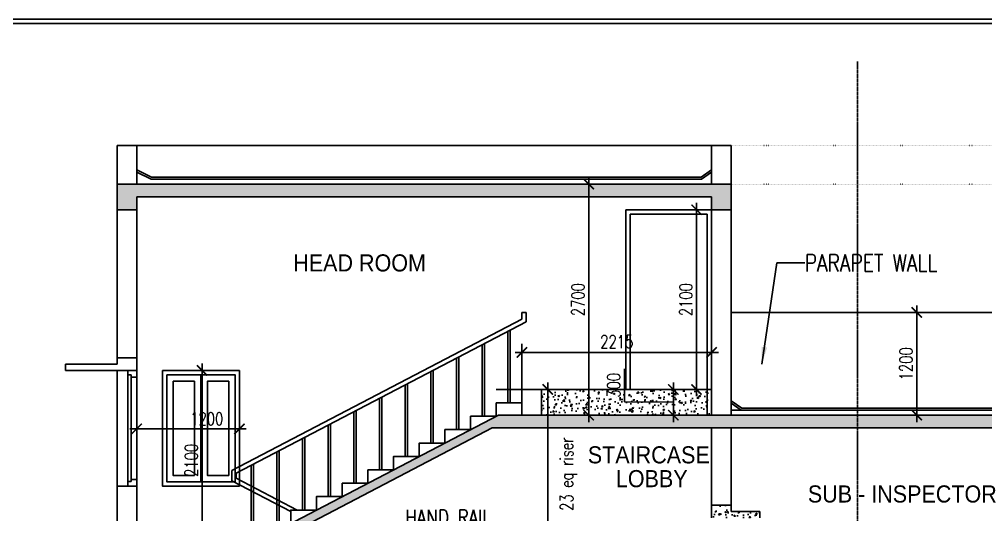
# Model space of a CAD drawing. Header units: millimetres. Extents: x 12977220 to 13113408, y -169657 to -55898.
# Drawn here: x 12994361 to 13005649, y -61862 to -56074 of the extents above; entities that cross this region are included whole.
import ezdxf

# ---------------------------------------------------------------- set-up
doc = ezdxf.new("R2010")
doc.units = ezdxf.units.MM
doc.header["$LTSCALE"] = 3
doc.header["$PDMODE"] = 66
doc.linetypes.add('ACAD_ISO07W100', pattern=[3, 0, -3])
doc.linetypes.add('CENTER2', pattern=[1.125, 0.75, -0.125, 0.125, -0.125])
for name, color, linetype in [('CENTER', 40, 'CENTER2'), ('door', 151, 'Continuous'), ('text', 33, 'Continuous'), ('WAL', 4, 'Continuous'), ('WALL', 7, 'Continuous'), ('WIN', 5, 'Continuous')]:
    doc.layers.add(name, color=color, linetype=linetype)
doc.styles.add('m', font='MICROSS.TTF', dxfattribs={"width": 0.9, "height": 350})
doc.styles.add('RS3', font='romans.shx', dxfattribs={"width": 0.75, "height": 150})
doc.styles.add('rs4', font='romans.shx', dxfattribs={"width": 0.8, "height": 200})
doc.styles.get("Standard").update_dxf_attribs({"font": 'ARIALBD.TTF', "height": 4.5})
doc.dimstyles.new('ISO-25', dxfattribs={"dimtxt": 2.5, "dimasz": 2.5, "dimexe": 1.25, "dimexo": 0.625, "dimtad": 1, "dimtxsty": 'Standard', "dimcen": 2.5, "dimadec": 0, "dimazin": 0, "dimtfac": 1, "dimtmove": 0, "dimatfit": 3, "dimfxl": 1, "dimarcsym": 0})
pattern_1 = [(50, (10598674.43, 409316.03), (179.315046, -15.688034), [18.75, -206.25]), (355, (10598674.43, 409316.03), (-34.687833, 188.048033), [15, -165]), (100.4514, (10598689.37, 409314.72), (144.627345, 172.359886), [15.935047, -175.285528]), (46.1842, (10598674.43, 409366.03), (266.810262, -41.379754), [28.125, -309.375]), (96.6356, (10598696.67, 409362.58), (233.665676, 243.529468), [23.902572, -262.92825]), (351.1842, (10598674.43, 409366.03), (233.665486, 243.52965), [22.5, -247.5]), (21, (10598699.43, 409353.53), (149.226763, -100.654723), [18.75, -206.25]), (326, (10598699.43, 409353.53), (60.828833, 181.287511), [15, -165]), (71.4514, (10598711.87, 409345.14), (210.055657, 80.632624), [15.935047, -175.285528]), (37.5, (10598674.43, 409316.026), (3.0399638, 83.2234635), [0, -163, 0, -167.5, 0, -165.625]), (7.5, (10598674.43, 409316.03), (65.7673844, 98.602928), [0, -95.5, 0, -159.25, 0, -63.125]), (327.5, (10598618.68, 409316.026), (133.455609, -5.638718), [0, -62.5, 0, -195, 0, -258.75]), (317.5, (10598593.68, 409316.03), (145.7965423, 25.0262456), [0, -81.25, 0, -129.5, 0, -183.75])]

# ---------------------------------------------------------------- blocks, each defined once
blk = doc.blocks.new('_ARCHTICK')
at = {"color": 0, "linetype": 'ByBlock', "const_width": 0.15}
blk.add_lwpolyline([(-0.5, -0.5), (0.5, 0.5)], dxfattribs=at)
blk = doc.blocks.new('*D176')
at = {"layer": 'Defpoints', "color": 0, "transparency": 16777216}
for p in [(12995732, -60859), (12995732, -61058), (12996932, -61058)]:
    blk.add_point(p, dxfattribs=at)
at = {"layer": 'WALL', "color": 8, "lineweight": -2, "transparency": 16777216}
for p, q in [((12995732, -61058), (12995732, -60759)), ((12996932, -61058), (12996932, -60759)), ((12997012, -60859), (12995652, -60859))]:
    blk.add_line(p, q, dxfattribs=at)
at = {"layer": 'WALL', "color": 8, "lineweight": -2, "transparency": 16777216, "xscale": 120, "yscale": 120, "zscale": 120, "rotation": 180}
blk.add_blockref('_ARCHTICK', (12995732, -60859), dxfattribs=at)
at = {"layer": 'WALL', "color": 8, "lineweight": -2, "transparency": 16777216, "xscale": 120, "yscale": 120, "zscale": 120}
blk.add_blockref('_ARCHTICK', (12996932, -60859), dxfattribs=at)
at = {"layer": 'WALL', "color": 6, "transparency": 16777216, "insert": (12996551, -60742), "char_height": 150, "attachment_point": 5, "style": 'RS3'}
blk.add_mtext('1200', dxfattribs=at)
blk = doc.blocks.new('*D180')
at = {"layer": 'Defpoints', "color": 0, "transparency": 16777216}
for p in [(13004844, -59499), (13005174, -59499), (13005174, -60699)]:
    blk.add_point(p, dxfattribs=at)
at = {"layer": 'WALL', "color": 8, "lineweight": -2, "transparency": 16777216}
for p, q in [((13004844, -60779), (13004844, -59419)), ((13005174, -59499), (13004744, -59499)), ((13005174, -60699), (13004744, -60699))]:
    blk.add_line(p, q, dxfattribs=at)
at = {"layer": 'WALL', "color": 8, "lineweight": -2, "transparency": 16777216, "xscale": 120, "yscale": 120, "zscale": 120}
for p, rotation in [((13004844, -59499), 90), ((13004844, -60699), 270)]:
    blk.add_blockref('_ARCHTICK', p, dxfattribs=dict(at, rotation=rotation))
at = {"layer": 'WALL', "color": 6, "transparency": 16777216, "insert": (13004719, -60099), "char_height": 150, "attachment_point": 5, "rotation": 90, "style": 'RS3'}
blk.add_mtext('1200', dxfattribs=at)
blk = doc.blocks.new('*D181')
at = {"layer": 'Defpoints', "color": 0, "ltscale": 0.15, "transparency": 16777216}
for p in [(13000809, -57999), (13000809, -60699), (13001012, -60699)]:
    blk.add_point(p, dxfattribs=at)
at = {"layer": 'text', "color": 8, "lineweight": -2, "ltscale": 0.15, "transparency": 16777216}
for p, q in [((13000809, -57999), (13001112, -57999)), ((13001012, -57919), (13001012, -60779)), ((13000809, -60699), (13001112, -60699))]:
    blk.add_line(p, q, dxfattribs=at)
at = {"layer": 'text', "color": 8, "lineweight": -2, "ltscale": 0.15, "transparency": 16777216, "xscale": 120, "yscale": 120, "zscale": 120}
for p, rotation in [((13001012, -57999), 90), ((13001012, -60699), 270)]:
    blk.add_blockref('_ARCHTICK', p, dxfattribs=dict(at, rotation=rotation))
at = {"layer": 'text', "color": 6, "ltscale": 0.15, "transparency": 16777216, "insert": (13000887, -59349), "char_height": 150, "attachment_point": 5, "rotation": 90, "style": 'RS3'}
blk.add_mtext('2700', dxfattribs=at)
blk = doc.blocks.new('*D199')
at = {"layer": 'Defpoints', "color": 0, "transparency": 16777216}
for p in [(12996694, -60177), (12996496, -62277), (12996694, -62277)]:
    blk.add_point(p, dxfattribs=at)
at = {"layer": 'WALL', "color": 8, "lineweight": -2, "transparency": 16777216}
for p, q in [((12996496, -60097), (12996496, -62357)), ((12996694, -60177), (12996396, -60177)), ((12996694, -62277), (12996396, -62277))]:
    blk.add_line(p, q, dxfattribs=at)
at = {"layer": 'WALL', "color": 8, "lineweight": -2, "transparency": 16777216, "xscale": 120, "yscale": 120, "zscale": 120}
for p, rotation in [((12996496, -60177), 90), ((12996496, -62277), 270)]:
    blk.add_blockref('_ARCHTICK', p, dxfattribs=dict(at, rotation=rotation))
at = {"layer": 'WALL', "color": 6, "transparency": 16777216, "insert": (12996371, -61227), "char_height": 150, "attachment_point": 5, "rotation": 90, "style": 'RS3'}
blk.add_mtext('2100', dxfattribs=at)
blk = doc.blocks.new('*D200')
at = {"layer": 'Defpoints', "color": 0, "ltscale": 0.15, "transparency": 16777216}
for p in [(13001797, -60399), (13001797, -60699), (13002001, -60699)]:
    blk.add_point(p, dxfattribs=at)
at = {"layer": 'text', "color": 8, "lineweight": -2, "ltscale": 0.15, "transparency": 16777216}
for p, q in [((13001429, -60545), (13001429, -60156)), ((13002001, -60319), (13002001, -60779)), ((13001797, -60399), (13002101, -60399)), ((13002001, -60549), (13001429, -60545)), ((13001797, -60699), (13002101, -60699))]:
    blk.add_line(p, q, dxfattribs=at)
at = {"layer": 'text', "color": 8, "lineweight": -2, "ltscale": 0.15, "transparency": 16777216, "xscale": 120, "yscale": 120, "zscale": 120}
for p, rotation in [((13002001, -60399), 90), ((13002001, -60699), 270)]:
    blk.add_blockref('_ARCHTICK', p, dxfattribs=dict(at, rotation=rotation))
at = {"layer": 'text', "color": 6, "ltscale": 0.15, "transparency": 16777216, "insert": (13001304, -60351), "char_height": 150, "attachment_point": 5, "rotation": 90, "style": 'RS3'}
blk.add_mtext('300', dxfattribs=at)
blk = doc.blocks.new('*D202')
at = {"layer": 'Defpoints', "color": 0, "ltscale": 0.15, "transparency": 16777216}
for p in [(13002447, -58299), (13002272, -60399), (13002447, -60399)]:
    blk.add_point(p, dxfattribs=at)
at = {"layer": 'text', "color": 8, "lineweight": -2, "ltscale": 0.15, "transparency": 16777216}
for p, q in [((13002272, -58219), (13002272, -60479)), ((13002447, -58299), (13002172, -58299)), ((13002447, -60399), (13002172, -60399))]:
    blk.add_line(p, q, dxfattribs=at)
at = {"layer": 'text', "color": 8, "lineweight": -2, "ltscale": 0.15, "transparency": 16777216, "xscale": 120, "yscale": 120, "zscale": 120}
for p, rotation in [((13002272, -58299), 90), ((13002272, -60399), 270)]:
    blk.add_blockref('_ARCHTICK', p, dxfattribs=dict(at, rotation=rotation))
at = {"layer": 'text', "color": 6, "ltscale": 0.15, "transparency": 16777216, "insert": (13002147, -59349), "char_height": 150, "attachment_point": 5, "rotation": 90, "style": 'RS3'}
blk.add_mtext('2100', dxfattribs=at)
blk = doc.blocks.new('*D226')
at = {"layer": 'Defpoints', "color": 0, "ltscale": 0.15, "transparency": 16777216}
for p in [(13002447, -59966), (13000232, -60399), (13002447, -60399)]:
    blk.add_point(p, dxfattribs=at)
at = {"layer": 'text', "color": 8, "lineweight": -2, "ltscale": 0.15, "transparency": 16777216}
for p, q in [((13000232, -60399), (13000232, -59866)), ((13002447, -60399), (13002447, -59866)), ((13000152, -59966), (13002527, -59966))]:
    blk.add_line(p, q, dxfattribs=at)
at = {"layer": 'text', "color": 8, "lineweight": -2, "ltscale": 0.15, "transparency": 16777216, "xscale": 120, "yscale": 120, "zscale": 120, "rotation": 180}
blk.add_blockref('_ARCHTICK', (13000232, -59966), dxfattribs=at)
at = {"layer": 'text', "color": 8, "lineweight": -2, "ltscale": 0.15, "transparency": 16777216, "xscale": 120, "yscale": 120, "zscale": 120}
blk.add_blockref('_ARCHTICK', (13002447, -59966), dxfattribs=at)
at = {"layer": 'text', "color": 6, "ltscale": 0.15, "transparency": 16777216, "insert": (13001340, -59841), "char_height": 150, "attachment_point": 5, "style": 'RS3'}
blk.add_mtext('2215', dxfattribs=at)
blk = doc.blocks.new('*D232')
at = {"layer": 'Defpoints', "color": 0, "ltscale": 0.15, "transparency": 16777216}
for p in [(12999932, -60399), (13000534, -60399), (12999932, -62277)]:
    blk.add_point(p, dxfattribs=at)
at = {"layer": 'text', "color": 8, "lineweight": -2, "ltscale": 0.15, "transparency": 16777216}
for p, q in [((13000534, -62357), (13000534, -60319)), ((12999932, -60399), (13000634, -60399)), ((12999932, -62277), (13000634, -62277))]:
    blk.add_line(p, q, dxfattribs=at)
at = {"layer": 'text', "color": 8, "lineweight": -2, "ltscale": 0.15, "transparency": 16777216, "xscale": 120, "yscale": 120, "zscale": 120}
for p, rotation in [((13000534, -60399), 90), ((13000534, -62277), 270)]:
    blk.add_blockref('_ARCHTICK', p, dxfattribs=dict(at, rotation=rotation))
at = {"layer": 'text', "color": 6, "ltscale": 0.15, "transparency": 16777216, "insert": (13000779, -61388), "char_height": 150, "attachment_point": 5, "rotation": 90, "style": 'RS3'}
blk.add_mtext('23 eq riser', dxfattribs=at)

msp = doc.modelspace()

# ---------------------------------------------------------------- hatches: boundary and pattern name
at = {"layer": 'WALL', "ltscale": 0.15}
h = msp.add_hatch(dxfattribs=at)
h.set_pattern_fill('AR-CONC', color=8, scale=25, style=0)
h.set_pattern_definition([(50, (10686871.32, 418181.05), (179.315046, -15.688034), [18.75, -206.25]), (355, (10686871.32, 418181.05), (-34.687833, 188.048033), [15, -165]), (100.4514, (10686886.26, 418179.74), (144.627345, 172.359886), [15.935047, -175.285528]), (46.1842, (10686871.32, 418231.05), (266.810262, -41.379754), [28.125, -309.375]), (96.6356, (10686893.56, 418227.6), (233.665676, 243.529468), [23.902572, -262.92825]), (351.1842, (10686871.32, 418231.05), (233.665486, 243.52965), [22.5, -247.5]), (21, (10686896.32, 418218.55), (149.226763, -100.654723), [18.75, -206.25]), (326, (10686896.32, 418218.55), (60.828833, 181.287511), [15, -165]), (71.4514, (10686908.76, 418210.16), (210.055657, 80.632624), [15.935047, -175.285528]), (37.5, (10686871.32, 418181.05), (3.0399638, 83.2234635), [0, -163, 0, -167.5, 0, -165.625]), (7.5, (10686871.32, 418181.05), (65.7673844, 98.602928), [0, -95.5, 0, -159.25, 0, -63.125]), (327.5, (10686815.57, 418181.05), (133.455609, -5.638718), [0, -62.5, 0, -195, 0, -258.75]), (317.5, (10686790.57, 418181.05), (145.7965423, 25.0262456), [0, -81.25, 0, -129.5, 0, -183.75])])
h.paths.add_polyline_path([(13002677.4, -57998.9), (12995502.4, -57998.9), (12995502.4, -58298.9), (12995732.4, -58298.9), (12995732.4, -58148.9), (12999447.4, -58148.9), (12999677.4, -58148.9), (13002447.4, -58148.9), (13002447.4, -58298.9), (13002677.4, -58298.9), (13002677.4, -58223.9), (13002677.4, -58198.9), (13002677.4, -58198.9), (13002677.4, -58148.9)])
h = msp.add_hatch(dxfattribs=at)
h.set_pattern_fill('AR-CONC', color=8, scale=25, style=0)
h.set_pattern_definition([(50, (11109904.74, 74309.02), (179.315046, -15.688034), [18.75, -206.25]), (355, (11109904.74, 74309.02), (-34.687833, 188.048033), [15, -165]), (100.4514, (11109919.68, 74307.71), (144.627345, 172.359886), [15.935047, -175.285528]), (46.1842, (11109904.74, 74359.02), (266.810262, -41.379754), [28.125, -309.375]), (96.6356, (11109926.97, 74355.57), (233.665676, 243.529468), [23.902572, -262.92825]), (351.1842, (11109904.74, 74359.02), (233.665486, 243.52965), [22.5, -247.5]), (21, (11109929.74, 74346.52), (149.226763, -100.654723), [18.75, -206.25]), (326, (11109929.74, 74346.52), (60.828833, 181.287511), [15, -165]), (71.4514, (11109942.17, 74338.13), (210.055657, 80.632624), [15.935047, -175.285528]), (37.5, (11109904.74, 74309.02), (3.0399638, 83.2234635), [0, -163, 0, -167.5, 0, -165.625]), (7.5, (11109904.74, 74309.02), (65.7673844, 98.602928), [0, -95.5, 0, -159.25, 0, -63.125]), (327.5, (11109848.99, 74309.02), (133.455609, -5.638718), [0, -62.5, 0, -195, 0, -258.75]), (317.5, (11109823.99, 74309.02), (145.796542, 25.0262456), [0, -81.25, 0, -129.5, 0, -183.75])])
h.paths.add_polyline_path([(13002447.4, -60398.9), (13000462.4, -60398.9), (13000462.4, -60698.9), (13002447.4, -60698.9)])
h = msp.add_hatch(dxfattribs=at)
h.set_pattern_fill('AR-CONC', color=8, scale=25, style=0)
h.set_pattern_definition(pattern_1)
h.paths.add_polyline_path([(13005266.6, -60698.9), (13003717.4, -60698.9), (12999957.4, -60698.9), (12996932.4, -62277.2), (12996932.4, -62390), (12999886.1, -60848.9), (13005266.6, -60848.9)])
h.paths.add_polyline_path([(13006832.4, -60698.9), (13005266.6, -60698.9), (13005266.6, -60848.9), (13006602.4, -60848.9), (13006602.4, -60998.9), (13006832.4, -60998.9), (13006832.4, -60848.9)])
h = msp.add_hatch(dxfattribs=at)
h.set_pattern_fill('AR-CONC', color=8, scale=25, style=0)
h.set_pattern_definition(pattern_1)
h.paths.add_polyline_path([(13002677.4, -61748.9), (13002447.4, -61748.9), (13002447.4, -61898.9), (13002562.4, -61898.9), (13003012.4, -61898.9), (13003012.4, -61823.9), (13002677.4, -61823.9)])

# ---------------------------------------------------------------- linework, layer by layer
at = {"layer": 'CENTER', "color": 2}
msp.add_line((13004153.4, -56567.7), (13004153.4, -69316.4), dxfattribs=at)
at = {"layer": 'CENTER', "color": 8, "linetype": 'ACAD_ISO07W100'}
for p, q in [((13002677.4, -57548.9), (13013639.4, -57548.9)), ((13002677.4, -57998.9), (13013662.7, -57998.9))]:
    msp.add_line(p, q, dxfattribs=at)
at = {"layer": 'door'}
msp.add_line((13002447.4, -58298.9), (13002677.4, -58298.9), dxfattribs=at)
msp.add_line((13002447.4, -58298.9), (13002677.4, -58298.9), dxfattribs=at)
at = {"layer": 'text', "color": 1, "ltscale": 0.15}
for p, q in [((12995732.4, -57548.9), (12995502.4, -57548.9)), ((12995502.4, -57548.9), (12995502.4, -60027.2)), ((12995502.4, -57548.9), (12995732.4, -57548.9)), ((12995732.4, -57548.9), (12995732.4, -57998.9)), ((12995732.4, -57548.9), (12995732.4, -57998.9)), ((13002447.4, -57548.9), (13002447.4, -57998.9)), ((13002677.4, -57548.9), (13002677.4, -58014.9)), ((12995732.4, -60027.2), (12995732.4, -58298.9)), ((13002447.4, -58298.9), (13002447.4, -60698.9)), ((13002677.4, -58298.9), (13002677.4, -60698.9)), ((13000232.4, -60398.9), (13000462.4, -60398.9)), ((13000232.4, -60398.9), (13000232.4, -60698.9)), ((13000462.4, -60398.9), (13000462.4, -60698.9)), ((13002447.4, -61748.9), (13002447.4, -60848.9)), ((13002677.4, -61748.9), (13002677.4, -60848.9)), ((12995502.4, -61527.2), (12995502.4, -63006.1)), ((12995732.4, -61527.2), (12995502.4, -61527.2)), ((12995732.4, -61527.2), (12995732.4, -62277.2))]:
    msp.add_line(p, q, dxfattribs=at)
at = {"layer": 'text', "color": 7, "ltscale": 0.15}
for p, q in [((13002677.4, -57998.9), (12995502.4, -57998.9)), ((13002677.4, -58148.9), (13002677.4, -57998.9)), ((13002447.4, -58298.9), (13002447.4, -58148.9)), ((13002677.4, -58198.9), (13002677.4, -58148.9)), ((13002677.4, -58223.9), (13002677.4, -58198.9)), ((13002677.4, -58298.9), (13002677.4, -58223.9)), ((13002447.4, -58298.9), (13002447.4, -58298.9)), ((13002447.4, -58298.9), (13002677.4, -58298.9)), ((13002677.4, -58298.9), (13002677.4, -58298.9)), ((12995502.4, -60027.2), (12995732.4, -60027.2)), ((12995502.4, -60102.2), (12995502.4, -60027.2)), ((12995732.4, -60027.2), (12995732.4, -60177.2)), ((12994902.4, -60102.2), (12994902.4, -60177.2)), ((12995502.4, -60102.2), (12994902.4, -60102.2)), ((12995502.4, -60177.2), (12994902.4, -60177.2)), ((12995732.4, -60177.2), (12995502.4, -60177.2)), ((12996932.4, -62277.2), (12999957.4, -60698.9)), ((12999957.4, -60698.9), (13003717.4, -60698.9)), ((13003717.4, -60698.9), (13006832.4, -60698.9)), ((13002447.4, -61748.9), (13002677.4, -61748.9)), ((13002447.4, -61748.9), (13002447.4, -61898.9)), ((13002677.4, -61748.9), (13002677.4, -61823.9)), ((13002677.4, -61823.9), (13003012.4, -61823.9)), ((13003012.4, -61823.9), (13003012.4, -61898.9))]:
    msp.add_line(p, q, dxfattribs=at)
at = {"layer": 'text', "color": 1, "ltscale": 0.15}
msp.add_lwpolyline([(13002677.4, -57548.9), (13002447.4, -57548.9)], dxfattribs=at)
at = {"layer": 'text', "color": 7, "ltscale": 0.15}
for points in [[(12995502.4, -58298.9), (12995502.4, -57998.9)], [(12995502.4, -58298.9), (12995732.4, -58298.9), (12995732.4, -58148.9)], [(12999447.4, -58148.9), (12995732.4, -58148.9)], [(12999677.4, -58148.9), (12999677.4, -58148.9), (12999447.4, -58148.9), (12999447.4, -58148.9)], [(13002447.4, -58148.9), (12999677.4, -58148.9)], [(12996861.1, -62427.2), (12999886.1, -60848.9), (13006602.4, -60848.9), (13006602.4, -60998.9), (13006832.4, -60998.9), (13006832.4, -60848.9)]]:
    msp.add_lwpolyline(points, dxfattribs=at)
at = {"layer": 'WAL', "color": 5, "ltscale": 0.15}
for p, q in [((13002447.4, -57548.9), (12995732.4, -57548.9)), ((13001447.4, -58298.9), (13001447.4, -60398.9)), ((13002447.4, -58298.9), (13001447.4, -58298.9)), ((13001497.4, -58348.9), (13001497.4, -60398.9)), ((13002397.4, -58348.9), (13001497.4, -58348.9)), ((13002397.4, -58348.9), (13002397.4, -60698.9)), ((13006602.4, -59498.9), (13002677.4, -59498.9)), ((12996482.4, -61477.2), (12996482.4, -60227.2)), ((13000462.4, -60398.9), (13002447.4, -60398.9))]:
    msp.add_line(p, q, dxfattribs=at)
at = {"layer": 'WAL', "color": 8, "ltscale": 0.15}
for p, q in [((12995906.2, -57917.1), (12995732.4, -57833)), ((12995900.4, -57942.1), (12995732.4, -57860.7)), ((13002324.7, -57917.1), (13002447.4, -57833)), ((13002330.4, -57942.1), (13002447.4, -57860.7)), ((12995900.4, -57942.1), (13002330.4, -57942.1)), ((12995906.2, -57917.1), (13002324.7, -57917.1)), ((13000095.4, -59705.1), (13000095.4, -60555.5)), ((13000069.4, -59718.6), (13000069.4, -60555.5)), ((12999769.4, -59875.2), (12999769.4, -60712)), ((12999795.4, -59861.6), (12999795.4, -60712)), ((12999469.4, -60031.7), (12999469.4, -60868.5)), ((12999495.4, -60018.1), (12999495.4, -60868.5)), ((12999169.4, -60188.2), (12999169.4, -61025)), ((12999195.4, -60174.6), (12999195.4, -61025)), ((12998869.4, -60344.7), (12998869.4, -61181.5)), ((12998895.4, -60331.1), (12998895.4, -61181.5)), ((12998569.4, -60501.3), (12998569.4, -61338.1)), ((12998595.4, -60487.7), (12998595.4, -61338.1)), ((13002800.1, -60617.1), (13002677.4, -60533)), ((13002794.3, -60642.1), (13002677.4, -60560.7)), ((12998269.4, -60657.8), (12998269.4, -61494.6)), ((12998295.4, -60644.2), (12998295.4, -61494.6)), ((13002677.4, -60642.1), (13006602.4, -60642.1)), ((13002800.1, -60617.1), (13006479.7, -60617.1)), ((12997969.4, -60814.3), (12997969.4, -61651.1)), ((12997995.4, -60800.7), (12997995.4, -61651.1)), ((12997669.4, -60970.8), (12997669.4, -61807.6)), ((12997695.4, -60957.2), (12997695.4, -61807.6)), ((12997369.4, -61127.3), (12997369.4, -61964.2)), ((12997395.4, -61113.8), (12997395.4, -61964.2)), ((12997069.4, -61283.9), (12997069.4, -62120.7)), ((12997095.4, -61270.3), (12997095.4, -62120.7)), ((12997369.4, -61739.2), (12997369.4, -61964.2)), ((12997395.4, -61752.9), (12997395.4, -61964.2))]:
    msp.add_line(p, q, dxfattribs=at)
at = {"layer": 'WAL', "color": 3, "ltscale": 0.15}
for p, q in [((13000232.4, -59577.2), (12996844.9, -61344.6)), ((13000232.4, -59498.9), (13000282.4, -59498.9)), ((13000232.4, -59577.2), (13000232.4, -59498.9)), ((13000282.4, -59607.5), (13000282.4, -59498.9)), ((13000282.4, -59607.5), (12996894.9, -61374.9)), ((12996844.9, -61466.2), (12996844.9, -61344.6)), ((12996894.9, -61435.9), (12996894.9, -61374.9)), ((12997532.4, -61824.9), (12996844.9, -61466.2)), ((12997607.4, -61807.6), (12996894.9, -61435.9))]:
    msp.add_line(p, q, dxfattribs=at)
at = {"layer": 'WAL', "color": 5, "ltscale": 0.15}
for points in [[(12996032.4, -60177.2), (12996932.4, -60177.2), (12996932.4, -61527.2), (12996032.4, -61527.2)], [(12996082.4, -60227.2), (12996882.4, -60227.2), (12996882.4, -61477.2), (12996082.4, -61477.2)]]:
    msp.add_lwpolyline(points, close=True, dxfattribs=at)
at = {"layer": 'WAL', "color": 8, "ltscale": 0.15}
for points in [[(12996157.4, -60302.2), (12996407.4, -60302.2), (12996407.4, -61402.2), (12996157.4, -61402.2)], [(12996807.4, -60302.2), (12996557.4, -60302.2), (12996557.4, -61402.2), (12996807.4, -61402.2)]]:
    msp.add_lwpolyline(points, close=True, dxfattribs=at)
at = {"layer": 'WAL', "color": 5, "ltscale": 0.15}
for points in [[(13000232.4, -60398.9), (13000232.4, -60555.5), (12999932.4, -60555.5), (12999932.4, -60712), (12999632.4, -60712)], [(12999632.4, -60712), (12999632.4, -60868.5), (12999332.4, -60868.5), (12999332.4, -61025), (12999032.4, -61025), (12999032.4, -61181.5), (12998732.4, -61181.5), (12998732.4, -61338.1), (12998432.4, -61338.1), (12998432.4, -61494.6), (12998132.4, -61494.6)], [(12998132.4, -61494.6), (12998132.4, -61651.1), (12997832.4, -61651.1), (12997832.4, -61807.6), (12997532.4, -61807.6), (12997532.4, -61964.2), (12997232.4, -61964.2), (12997232.4, -62120.7), (12996932.4, -62120.7), (12996932.4, -62277.2), (12996632.4, -62277.2)]]:
    msp.add_lwpolyline(points, dxfattribs=at)
at = {"layer": 'WALL', "color": 2}
msp.add_lwpolyline([(13035342, -56073.5), (13035342, -97082.6), (12977220.4, -97082.6), (12977220.4, -56073.5)], close=True, dxfattribs=at)
msp.add_lwpolyline([(13009356.7, -97033.1), (12977269.8, -97033.1), (12977269.8, -56123), (13035292.5, -56123), (13035292.5, -97033.1), (13009356.7, -97033.1)], dxfattribs=at)
at = {"layer": 'WIN'}
for p, q in [((12995502.4, -61527.2), (12995502.4, -60177.2)), ((12995668.5, -60228.3), (12995630.2, -60228.3)), ((12995732.4, -60253.9), (12995668.5, -60253.9)), ((12995732.4, -61527.2), (12995732.4, -60177.2)), ((12995668.5, -61476.1), (12995630.2, -61476.1)), ((12995732.4, -61450.5), (12995668.5, -61450.5))]:
    msp.add_line(p, q, dxfattribs=at)
at = {"layer": 'WIN', "linetype": 'Continuous'}
for p, q in [((12995630.2, -61527.2), (12995630.2, -60177.2)), ((12995668.5, -61476.1), (12995668.5, -60228.3))]:
    msp.add_line(p, q, dxfattribs=at)

# ---------------------------------------------------------------- texts
at = {"layer": 'text'}
for s, height, style, width, p in [('HEAD ROOM', 200, 'm', 0.9, (12997560.5, -59019.9)), ('PARAPET WALL', 200, 'rs4', 0.8, (13003535.3, -59019.9)), ('STAIRCASE ', 200, 'm', 0.9, (13001001.4, -61262.6)), ('LOBBY', 200, 'm', 0.9, (13001329.5, -61540.6)), ('SUB - INSPECTOR', 200, 'm', 0.9, (13003571.7, -61719.7)), ('HAND RAIL', 180, 'rs4', 0.8, (12998869.3, -61984.3))]:
    msp.add_text(s, height=height, dxfattribs=dict(at, style=style, width=width)).set_placement(p)

# ---------------------------------------------------------------- dimensions: what is measured, and where the dimension line sits
at = {"layer": 'text', "color": 1, "ltscale": 0.15}
dim = msp.add_linear_dim(base=(13001012.1, -60698.9), p1=(13000808.5, -57998.9), p2=(13000808.5, -60698.9), angle=90, dimstyle='ISO-25', override={"dimscale": 80, "dimasz": 1.5, "dimexo": 0, "dimdec": 0, "dimtxsty": 'RS3', "dimblk1": 'ARCHTICK', "dimblk2": 'ARCHTICK', "dimsah": 1, "dimdle": 1, "dimclrd": 8, "dimclre": 8, "dimclrt": 6, "dimtdec": 0, "dimtmove": 1}, dxfattribs=at)
dim.commit()
dim.dimension.update_dxf_attribs({"geometry": '*D181', "text_midpoint": (13000887.1, -59348.9)})
for p1, distance, picture, middle in [((13002447.4, -58298.9), -175.7, '*D202', (13002146.7, -59348.9)), ((13000232.4, -60398.9), 432.8, '*D226', (13001339.9, -59841.2))]:
    dim = msp.add_aligned_dim(p1=p1, p2=(13002447.4, -60398.9), distance=distance, dimstyle='ISO-25', override={"dimscale": 80, "dimasz": 1.5, "dimexo": 0, "dimdec": 0, "dimtxsty": 'RS3', "dimblk1": 'ARCHTICK', "dimblk2": 'ARCHTICK', "dimsah": 1, "dimdle": 1, "dimclrd": 8, "dimclre": 8, "dimclrt": 6, "dimtdec": 0, "dimtmove": 1}, dxfattribs=at)
    dim.commit()
    dim.dimension.update_dxf_attribs({"geometry": picture, "text_midpoint": middle})
dim = msp.add_linear_dim(base=(13002001, -60698.9), p1=(13001797.4, -60398.9), p2=(13001797.4, -60698.9), angle=90, dimstyle='ISO-25', override={"dimscale": 80, "dimasz": 1.5, "dimexo": 0, "dimdec": 0, "dimtxsty": 'RS3', "dimblk1": 'ARCHTICK', "dimblk2": 'ARCHTICK', "dimsah": 1, "dimdle": 1, "dimclrd": 8, "dimclre": 8, "dimclrt": 6, "dimtdec": 0, "dimtmove": 1}, dxfattribs=at)
dim.commit()
dim.dimension.update_dxf_attribs({"geometry": '*D200', "text_midpoint": (13001428.9, -60495.1), "dimtype": 160})
dim = msp.add_linear_dim(base=(13000534.5, -60398.9), p1=(12999932.4, -62277.2), p2=(12999932.4, -60398.9), angle=90, text='23 eq riser', dimstyle='ISO-25', override={"dimscale": 80, "dimasz": 1.5, "dimexo": 0, "dimdec": 0, "dimtxsty": 'RS3', "dimblk1": 'ARCHTICK', "dimblk2": 'ARCHTICK', "dimsah": 1, "dimdle": 1, "dimclrd": 8, "dimclre": 8, "dimclrt": 6, "dimtdec": 0, "dimtmove": 2}, dxfattribs=at)
dim.commit()
dim.dimension.update_dxf_attribs({"geometry": '*D232', "text_midpoint": (13000779.4, -61387.6), "dimtype": 161})
at = {"layer": 'WALL'}
dim = msp.add_linear_dim(base=(13004843.9, -59498.9), p1=(13005173.7, -60698.9), p2=(13005173.7, -59498.9), angle=90, dimstyle='ISO-25', override={"dimscale": 80, "dimasz": 1.5, "dimexo": 0, "dimdec": 0, "dimtxsty": 'RS3', "dimblk1": 'ARCHTICK', "dimblk2": 'ARCHTICK', "dimsah": 1, "dimdle": 1, "dimclrd": 8, "dimclre": 8, "dimclrt": 6, "dimtdec": 0, "dimtmove": 1}, dxfattribs=at)
dim.commit()
dim.dimension.update_dxf_attribs({"geometry": '*D180', "text_midpoint": (13004718.9, -60098.9)})
dim = msp.add_aligned_dim(p1=(12996694.2, -60177.2), p2=(12996694.2, -62277.2), distance=-198, dimstyle='ISO-25', override={"dimscale": 80, "dimasz": 1.5, "dimexo": 0, "dimdec": 0, "dimtxsty": 'RS3', "dimblk1": 'ARCHTICK', "dimblk2": 'ARCHTICK', "dimsah": 1, "dimdle": 1, "dimclrd": 8, "dimclre": 8, "dimclrt": 6, "dimtdec": 0, "dimtmove": 1}, dxfattribs=at)
dim.commit()
dim.dimension.update_dxf_attribs({"geometry": '*D199', "text_midpoint": (12996371.3, -61227.2)})
dim = msp.add_linear_dim(base=(12995732.4, -60858.7), p1=(12996932.4, -61057.6), p2=(12995732.4, -61057.6), dimstyle='ISO-25', override={"dimscale": 80, "dimasz": 1.5, "dimexo": 0, "dimdec": 0, "dimtxsty": 'RS3', "dimblk1": 'ARCHTICK', "dimblk2": 'ARCHTICK', "dimsah": 1, "dimdle": 1, "dimclrd": 8, "dimclre": 8, "dimclrt": 6, "dimtdec": 0, "dimtmove": 1}, dxfattribs=at)
dim.commit()
dim.dimension.update_dxf_attribs({"geometry": '*D176', "text_midpoint": (12996550.7, -60867.2), "dimtype": 160})

# ---------------------------------------------------------------- leaders
at = {"layer": 'WALL', "color": 2, "ltscale": 0.15}
msp.add_leader([(13003033.9, -60102.3), (13003209.4, -58917.5), (13003535.3, -58917.5)], dimstyle='ISO-25', override={"dimscale": 80, "dimgap": 0.625, "dimtad": 0, "dimdec": 0, "dimclrd": 8, "dimclre": 8, "dimclrt": 4, "dimtdec": 0}, dxfattribs=at)

doc.saveas('drawing.dxf')
